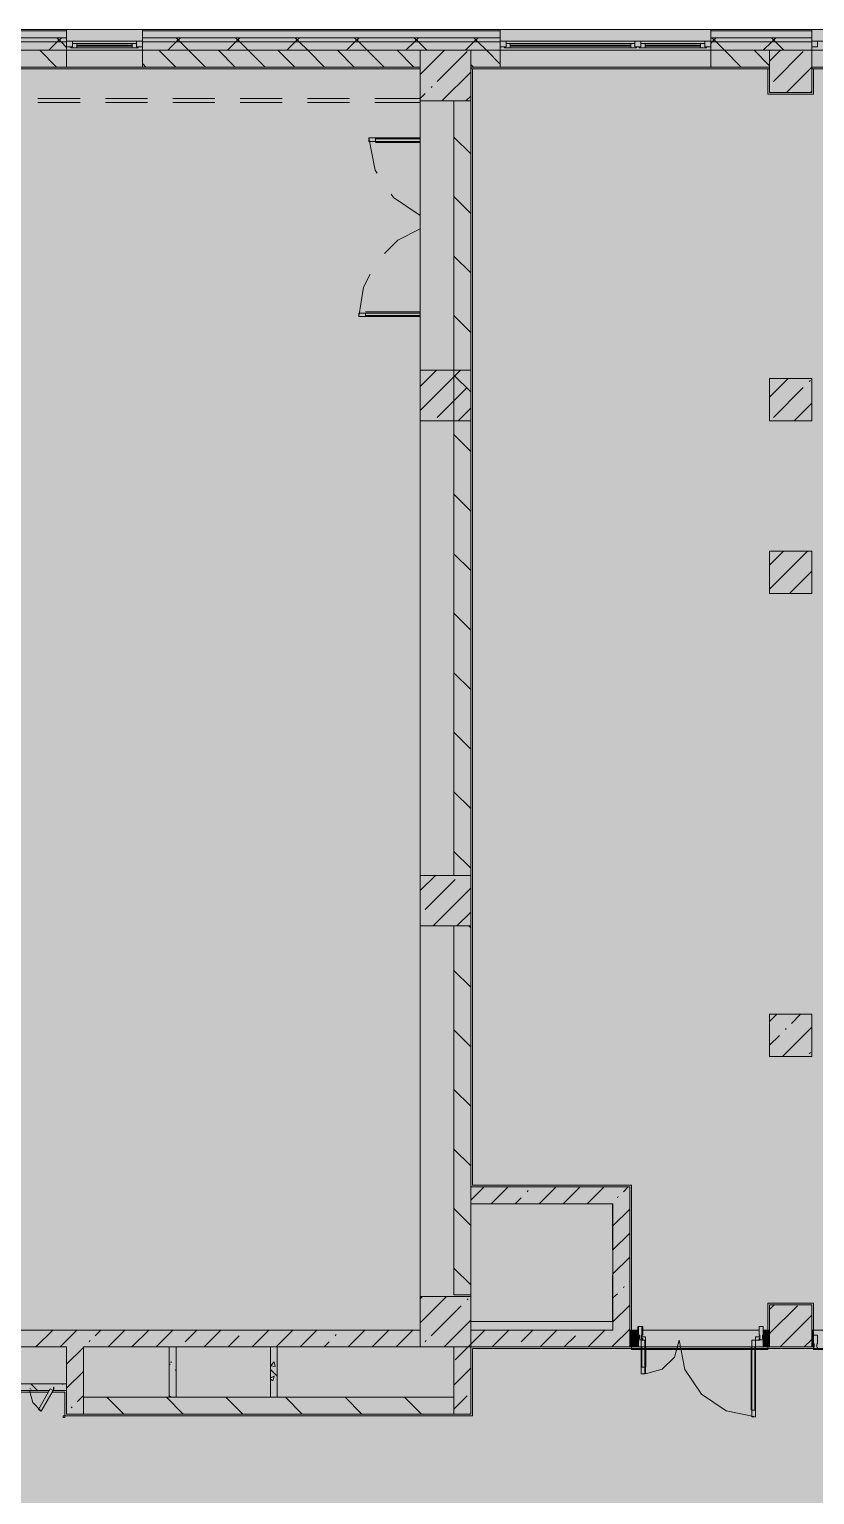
# Model space of a CAD drawing. Header units: millimetres. Extents: x -3817 to 677485, y -22715 to 103890.
# Drawn here: x 24435.6 to 24509, y -19525.6 to -19388.5 of the extents above; entities that cross this region are included whole.
import ezdxf

# ---------------------------------------------------------------- set-up
doc = ezdxf.new("R2010")
doc.units = ezdxf.units.MM
doc.layers.add('PDF _Геометрия', color=7, linetype='Continuous', true_color=0x1d1d1d)
doc.layers.add('PDF _Сплошная заливка', color=7, linetype='Continuous', true_color=0xffffff)

msp = doc.modelspace()

# ---------------------------------------------------------------- hatches: boundary and pattern name
at = {"layer": 'PDF _Сплошная заливка', "true_color": 0xd9d9d9, "transparency": 33554559}
for points in [[(24545.77, -19605.85), (24548.4, -19605.85), (24548.4, -19577.98), (24617.06, -19577.98), (24617.06, -19388.54), (24281.17, -19388.54), (24281.17, -19415.78), (24252.82, -19415.78), (24252.82, -19605.85), (24516.41, -19605.85)], [(24472.37, -19395.22), (24476.83, -19395.22), (24476.83, -19390.49), (24472.1, -19390.49), (24472.1, -19395.22)], [(24490.13, -19498.36), (24490.13, -19496.79), (24476.83, -19496.79), (24476.83, -19498.36), (24487.05, -19498.36)], [(24490.13, -19511.75), (24491.71, -19511.75), (24491.71, -19496.79), (24490.13, -19496.79), (24490.13, -19510.18)], [(24505.4, -19511.75), (24508.72, -19511.75), (24508.72, -19507.81), (24504.78, -19507.81), (24504.78, -19511.75)], [(24490.13, -19511.75), (24490.13, -19510.18), (24476.83, -19510.18), (24476.83, -19511.75), (24487.05, -19511.75)], [(24439.03, -19518.05), (24440.61, -19518.05), (24440.61, -19511.75), (24439.03, -19511.75), (24439.03, -19516.47)], [(24435.67, -19515.84), (24437.41, -19515.84), (24437.5, -19515.69), (24437.85, -19515.84), (24439.03, -19515.84), (24439.03, -19515.21), (24434.31, -19515.21), (24434.31, -19515.84), (24435.49, -19515.84)], [(24449.66, -19518.05), (24475.25, -19518.05), (24475.25, -19516.47), (24445.33, -19516.47), (24445.33, -19518.05)]]:
    msp.add_hatch(color=254, dxfattribs=at).paths.add_polyline_path(points)
h = msp.add_hatch(color=254, dxfattribs=at)
h.paths.add_polyline_path([(24616.64, -19389.71), (24617.06, -19389.71), (24617.06, -19389.31), (24583.83, -19389.31), (24583.83, -19389.71), (24615.51, -19389.71)], flags=0)
h.paths.add_polyline_path([(24552.34, -19389.71), (24559.42, -19389.71), (24559.42, -19389.31), (24552.34, -19389.31)], flags=0)
h.paths.add_polyline_path([(24499.27, -19389.71), (24508.72, -19389.71), (24508.72, -19389.31), (24499.27, -19389.31)], flags=0)
h.paths.add_polyline_path([(24525.25, -19389.71), (24535.8, -19389.71), (24535.8, -19389.31), (24525.25, -19389.31)], flags=0)
h.paths.add_polyline_path([(24472.37, -19389.71), (24479.58, -19389.71), (24479.58, -19389.31), (24446.12, -19389.31), (24446.12, -19389.71), (24457.69, -19389.71)], flags=0)
h.paths.add_polyline_path([(24370.53, -19389.71), (24382.34, -19389.71), (24382.34, -19389.31), (24370.53, -19389.31)], flags=0)
h.paths.add_polyline_path([(24428.32, -19389.71), (24439.03, -19389.71), (24439.03, -19389.31), (24422.5, -19389.31), (24422.5, -19389.71)], flags=0)
h.paths.add_polyline_path([(24406.75, -19389.71), (24415.41, -19389.71), (24415.41, -19389.31), (24406.75, -19389.31)], flags=0)
h.paths.add_polyline_path([(24282.35, -19389.71), (24302.03, -19389.71), (24302.03, -19389.31), (24282.35, -19389.31)], flags=0)
h.paths.add_polyline_path([(24342.19, -19389.71), (24350.85, -19389.71), (24350.85, -19389.31), (24342.19, -19389.31)], flags=0)
h.paths.add_polyline_path([(24326.44, -19389.71), (24335.1, -19389.71), (24335.1, -19389.31), (24326.44, -19389.31)], flags=0)
h = msp.add_hatch(color=254, dxfattribs=at)
h.paths.add_polyline_path([(24615.51, -19390.49), (24617.06, -19390.49), (24617.06, -19389.71), (24583.83, -19389.71), (24583.83, -19390.49), (24611.84, -19390.49)], flags=0)
h.paths.add_polyline_path([(24559.42, -19390.49), (24559.42, -19389.71), (24552.34, -19389.71), (24552.34, -19390.49)], flags=0)
h.paths.add_polyline_path([(24525.25, -19390.49), (24535.8, -19390.49), (24535.8, -19389.71), (24525.25, -19389.71)], flags=0)
h.paths.add_polyline_path([(24508.72, -19390.49), (24508.72, -19389.71), (24499.27, -19389.71), (24499.27, -19390.49)], flags=0)
h.paths.add_polyline_path([(24422.5, -19390.49), (24439.03, -19390.49), (24439.03, -19389.71), (24422.5, -19389.71)], flags=0)
h.paths.add_polyline_path([(24472.37, -19390.49), (24479.58, -19390.49), (24479.58, -19389.71), (24446.12, -19389.71), (24446.12, -19390.49), (24457.69, -19390.49)], flags=0)
h.paths.add_polyline_path([(24406.75, -19390.49), (24415.41, -19390.49), (24415.41, -19389.71), (24406.75, -19389.71)], flags=0)
h.paths.add_polyline_path([(24370.53, -19390.49), (24382.34, -19390.49), (24382.34, -19389.71), (24370.53, -19389.71)], flags=0)
h.paths.add_polyline_path([(24350.85, -19390.49), (24350.85, -19389.71), (24342.19, -19389.71), (24342.19, -19390.49)], flags=0)
h.paths.add_polyline_path([(24326.44, -19390.49), (24335.1, -19390.49), (24335.1, -19389.71), (24326.44, -19389.71)], flags=0)
h.paths.add_polyline_path([(24296.2, -19390.49), (24302.03, -19390.49), (24302.03, -19389.71), (24283.13, -19389.71), (24283.13, -19390.49), (24287.86, -19390.49)], flags=0)
h = msp.add_hatch(color=254, dxfattribs=at)
h.paths.add_polyline_path([(24586.19, -19392.07), (24586.19, -19390.49), (24583.83, -19390.49), (24583.83, -19392.07)], flags=0)
h.paths.add_polyline_path([(24555.49, -19392.07), (24555.49, -19390.49), (24552.34, -19390.49), (24552.34, -19392.07)], flags=0)
h.paths.add_polyline_path([(24614.15, -19392.07), (24614.15, -19390.49), (24590.13, -19390.49), (24590.13, -19392.07), (24611.84, -19392.07)], flags=0)
h.paths.add_polyline_path([(24530.21, -19392.07), (24530.21, -19390.49), (24525.25, -19390.49), (24525.25, -19392.07)], flags=0)
h.paths.add_polyline_path([(24479.58, -19392.07), (24479.58, -19390.49), (24476.83, -19390.49), (24476.83, -19392.07)], flags=0)
h.paths.add_polyline_path([(24472.1, -19392.07), (24472.1, -19390.49), (24446.12, -19390.49), (24446.12, -19392.07), (24457.69, -19392.07)], flags=0)
h.paths.add_polyline_path([(24535.8, -19392.07), (24535.8, -19390.49), (24534.15, -19390.49), (24534.15, -19392.07)], flags=0)
h.paths.add_polyline_path([(24499.27, -19392.07), (24504.78, -19392.07), (24504.78, -19390.49), (24499.27, -19390.49), (24499.27, -19390.66)], flags=0)
h.paths.add_polyline_path([(24422.5, -19392.07), (24424.66, -19392.07), (24424.66, -19390.51), (24429.39, -19390.51), (24429.39, -19392.07), (24439.03, -19392.07), (24439.03, -19390.49), (24422.5, -19390.49), (24422.5, -19390.66)], flags=0)
h.paths.add_polyline_path([(24406.75, -19392.07), (24415.41, -19392.07), (24415.41, -19390.49), (24406.75, -19390.49), (24406.75, -19390.66)], flags=0)
h.paths.add_polyline_path([(24370.53, -19392.07), (24377.62, -19392.07), (24377.62, -19390.49), (24370.53, -19390.49), (24370.53, -19390.66)], flags=0)
h.paths.add_polyline_path([(24350.85, -19392.07), (24350.85, -19390.49), (24342.19, -19390.49), (24342.19, -19392.07)], flags=0)
h.paths.add_polyline_path([(24326.44, -19392.07), (24330.38, -19392.07), (24330.38, -19390.49), (24326.44, -19390.49), (24326.44, -19390.66)], flags=0)
h.paths.add_polyline_path([(24287.86, -19392.07), (24302.03, -19392.07), (24302.03, -19390.49), (24287.86, -19390.49), (24287.86, -19390.66)], flags=0)
h = msp.add_hatch(color=254, dxfattribs=at)
h.paths.add_polyline_path([(24475.25, -19506.87), (24476.83, -19506.87), (24476.83, -19472.38), (24475.25, -19472.38), (24475.25, -19496.32)], flags=0)
h.paths.add_polyline_path([(24476.83, -19467.66), (24476.83, -19395.22), (24475.25, -19395.22), (24475.25, -19467.66)], flags=0)
h = msp.add_hatch(color=254, dxfattribs=at)
h.paths.add_polyline_path([(24440.61, -19511.75), (24472.1, -19511.75), (24472.1, -19510.18), (24429.59, -19510.18), (24429.59, -19511.75), (24439.28, -19511.75)], flags=0)
h.paths.add_polyline_path([(24410.53, -19511.75), (24424.86, -19511.75), (24424.86, -19510.18), (24382.34, -19510.18), (24382.34, -19511.75), (24409.9, -19511.75)], flags=0)

# ---------------------------------------------------------------- linework, layer by layer
at = {"layer": 'PDF _Геометрия', "color": 7, "lineweight": 9}
for points in [[(24685.88, -19388.53), (24583.83, -19388.53), (24559.42, -19388.53), (24552.34, -19388.53), (24535.8, -19388.53), (24525.25, -19388.53), (24508.72, -19388.53), (24499.27, -19388.53), (24479.58, -19388.53), (24446.12, -19388.53), (24439.03, -19388.53), (24422.5, -19388.53), (24415.41, -19388.53), (24406.75, -19388.53), (24382.34, -19388.53), (24370.53, -19388.53), (24350.85, -19388.53), (24342.19, -19388.53)], [(24436.67, -19388.53), (24431.95, -19388.53), (24436.67, -19388.53)], [(24467.38, -19388.53), (24465.02, -19388.53), (24467.38, -19388.53)], [(24488.64, -19388.53), (24486.28, -19388.53), (24488.64, -19388.53)]]:
    msp.add_lwpolyline(points, dxfattribs=at)
at = {"layer": 'PDF _Геометрия', "color": 8, "lineweight": 9, "true_color": 0x737373}
for points in [[(24422.5, -19390.49), (24439.03, -19390.49), (24439.03, -19388.54), (24439.03, -19390.49), (24446.12, -19390.49), (24446.12, -19388.54), (24446.12, -19390.49), (24439.03, -19390.49), (24439.03, -19392.07), (24429.39, -19392.07)], [(24422.5, -19390.49), (24439.03, -19390.49), (24446.12, -19390.49), (24479.58, -19390.49), (24479.58, -19388.54), (24479.58, -19390.49), (24499.27, -19390.49), (24499.27, -19388.54), (24499.27, -19390.49), (24479.58, -19390.49), (24479.58, -19392.07), (24476.83, -19392.07), (24476.83, -19390.49), (24479.58, -19390.49), (24499.27, -19390.49), (24508.72, -19390.49), (24508.72, -19388.54), (24508.72, -19390.49), (24525.25, -19390.49)], [(24525.25, -19392.07), (24508.72, -19392.07), (24508.72, -19390.49), (24525.25, -19390.49), (24535.8, -19390.49), (24535.8, -19388.54), (24535.8, -19390.49), (24552.34, -19390.49), (24552.34, -19388.54), (24552.34, -19390.49), (24535.8, -19390.49), (24535.8, -19392.07), (24534.15, -19392.07), (24534.15, -19390.49), (24535.8, -19390.49), (24552.34, -19390.49), (24559.42, -19390.49), (24559.42, -19388.54), (24559.42, -19390.49), (24583.83, -19390.49), (24583.83, -19388.54), (24583.83, -19390.49), (24559.42, -19390.49)], [(24439.03, -19388.68), (24422.5, -19388.68)], [(24439.03, -19389.31), (24422.5, -19389.31)], [(24439.03, -19389.71), (24422.5, -19389.71)], [(24437.37, -19390.49), (24438.15, -19389.71), (24438.55, -19389.31)], [(24439.03, -19390.22), (24438.53, -19389.71), (24438.13, -19389.31)], [(24446.12, -19389.63), (24439.03, -19389.63)], [(24439.98, -19390.26), (24439.98, -19389.86)], [(24445.18, -19390.26), (24445.18, -19389.86)], [(24479.58, -19388.68), (24446.12, -19388.68)], [(24479.58, -19389.31), (24446.12, -19389.31)], [(24479.58, -19389.71), (24446.12, -19389.71)], [(24448.5, -19390.49), (24449.29, -19389.71), (24449.68, -19389.31)], [(24452.02, -19392.07), (24450.45, -19390.49), (24449.66, -19389.71), (24449.27, -19389.31)], [(24454.07, -19390.49), (24454.86, -19389.71), (24455.25, -19389.31)], [(24457.59, -19392.07), (24456.02, -19390.49), (24455.23, -19389.71), (24454.84, -19389.31)], [(24459.64, -19390.49), (24460.42, -19389.71), (24460.82, -19389.31)], [(24463.16, -19392.07), (24461.58, -19390.49), (24460.8, -19389.71), (24460.4, -19389.31)], [(24465.2, -19390.49), (24465.99, -19389.71), (24466.39, -19389.31)], [(24468.73, -19392.07), (24467.15, -19390.49), (24466.36, -19389.71), (24465.97, -19389.31)], [(24470.77, -19390.49), (24471.56, -19389.71), (24471.95, -19389.31)], [(24472.72, -19390.49), (24471.93, -19389.71), (24471.54, -19389.31)], [(24476.34, -19390.49), (24477.13, -19389.71), (24477.52, -19389.31)], [(24479.58, -19391.79), (24478.29, -19390.49), (24477.5, -19389.71), (24477.11, -19389.31)], [(24499.27, -19389.63), (24479.58, -19389.63)], [(24480.53, -19390.26), (24480.53, -19389.86)], [(24491.79, -19390.26), (24491.79, -19389.86)], [(24493.13, -19390.26), (24493.13, -19389.86)], [(24498.32, -19390.26), (24498.32, -19389.86)], [(24508.72, -19388.68), (24499.27, -19388.68)], [(24499.27, -19389.84), (24499.4, -19389.71), (24499.79, -19389.31)], [(24508.72, -19389.31), (24499.27, -19389.31)], [(24508.72, -19389.71), (24499.27, -19389.71)], [(24502.13, -19392.07), (24500.56, -19390.49), (24499.77, -19389.71), (24499.38, -19389.31)], [(24504.18, -19390.49), (24504.97, -19389.71), (24505.36, -19389.31)], [(24506.12, -19390.49), (24505.34, -19389.71), (24504.94, -19389.31)], [(24525.25, -19389.63), (24508.72, -19389.63)], [(24438.1, -19392.07), (24436.53, -19390.49)], [(24439.03, -19390.18), (24439.59, -19390.18)], [(24445.73, -19390.26), (24439.43, -19390.26)], [(24439.98, -19390.02), (24445.18, -19390.02)], [(24445.18, -19390.1), (24439.98, -19390.1)], [(24445.57, -19390.18), (24446.12, -19390.18)], [(24449.24, -19392.07), (24447.66, -19390.49)], [(24454.81, -19392.07), (24453.23, -19390.49)], [(24460.37, -19392.07), (24458.8, -19390.49)], [(24465.94, -19392.07), (24464.37, -19390.49)], [(24471.51, -19392.07), (24469.94, -19390.49)], [(24472.1, -19392.75), (24474.36, -19390.49)], [(24472.1, -19390.51), (24472.12, -19390.49)], [(24473.7, -19393.41), (24476.5, -19390.6)], [(24479.58, -19390.18), (24480.14, -19390.18)], [(24492.34, -19390.26), (24479.98, -19390.26)], [(24480.53, -19390.02), (24491.79, -19390.02)], [(24491.79, -19390.1), (24480.53, -19390.1)], [(24492.18, -19390.18), (24492.73, -19390.18)], [(24498.87, -19390.26), (24492.58, -19390.26)], [(24493.13, -19390.02), (24498.32, -19390.02)], [(24498.32, -19390.1), (24493.13, -19390.1)], [(24498.72, -19390.18), (24499.27, -19390.18)], [(24504.78, -19391.93), (24503.34, -19390.49)], [(24504.78, -19391.51), (24505.79, -19390.49)], [(24505.13, -19393.41), (24507.93, -19390.6)], [(24508.72, -19390.18), (24509.27, -19390.18)], [(24525.25, -19390.49), (24508.72, -19390.49)], [(24433.92, -19392.23), (24429.75, -19392.23), (24471.95, -19392.23), (24472.1, -19392.23), (24429.39, -19392.23), (24429.74, -19392.23), (24429.39, -19392.23)], [(24440.22, -19392.23), (24436.28, -19392.23)], [(24446.12, -19392.07), (24439.03, -19392.07)], [(24446.52, -19392.23), (24442.58, -19392.23)], [(24446.46, -19392.07), (24446.12, -19391.73)], [(24452.82, -19392.23), (24448.88, -19392.23)], [(24459.12, -19392.23), (24455.18, -19392.23)], [(24465.42, -19392.23), (24461.48, -19392.23)], [(24471.95, -19392.23), (24467.78, -19392.23)], [(24474.13, -19395.22), (24476.83, -19392.52)], [(24477.08, -19392.07), (24476.83, -19391.82)], [(24504.78, -19392.23), (24476.99, -19392.23), (24476.99, -19392.23), (24476.83, -19392.23), (24476.83, -19392.07)], [(24499.27, -19392.07), (24479.58, -19392.07)], [(24499.35, -19392.07), (24499.27, -19391.99)], [(24506.35, -19394.43), (24508.72, -19392.06)], [(24530.05, -19392.23), (24530.21, -19392.23), (24508.88, -19392.23), (24508.87, -19392.23), (24508.72, -19392.23)], [(24473.14, -19393.97), (24473.23, -19393.87)], [(24436.36, -19394.99), (24440.3, -19394.99)], [(24440.3, -19395.38), (24436.36, -19395.38)], [(24442.66, -19394.99), (24446.6, -19394.99)], [(24446.6, -19395.38), (24442.66, -19395.38)], [(24448.96, -19394.99), (24452.9, -19394.99)], [(24452.9, -19395.38), (24448.96, -19395.38)], [(24455.26, -19394.99), (24459.19, -19394.99)], [(24459.19, -19395.38), (24455.26, -19395.38)], [(24461.56, -19394.99), (24465.49, -19394.99)], [(24465.49, -19395.38), (24461.56, -19395.38)], [(24467.86, -19394.99), (24472.1, -19394.99)], [(24472.1, -19395.38), (24467.86, -19395.38)], [(24472.1, -19395), (24472.58, -19394.53)], [(24475.25, -19472.38), (24475.25, -19506.87), (24476.83, -19506.87), (24476.83, -19395.22), (24475.25, -19395.22), (24475.25, -19467.66)], [(24476.37, -19395.22), (24476.83, -19394.77)], [(24508.59, -19394.43), (24508.72, -19394.31)], [(24476.83, -19400.17), (24475.25, -19398.6)], [(24476.83, -19405.74), (24475.25, -19404.16)], [(24476.83, -19411.31), (24475.25, -19409.73)], [(24476.83, -19416.87), (24475.25, -19415.3)], [(24472.1, -19424.18), (24475.87, -19420.41)], [(24472.1, -19421.94), (24473.63, -19420.41)], [(24476.83, -19422.44), (24475.25, -19420.87)], [(24504.78, -19422.94), (24506.52, -19421.2)], [(24508.49, -19421.47), (24508.59, -19421.37)], [(24473.7, -19424.84), (24476.5, -19422.03)], [(24505.13, -19424.84), (24507.93, -19422.03)], [(24475.64, -19425.14), (24476.83, -19423.95)], [(24507.07, -19425.14), (24508.72, -19423.49)], [(24476.83, -19428.01), (24475.25, -19426.43)], [(24476.83, -19433.58), (24475.25, -19432)], [(24476.83, -19439.14), (24475.25, -19437.57)], [(24504.78, -19440.9), (24508.33, -19437.34)], [(24504.78, -19438.65), (24506.09, -19437.34)], [(24506.64, -19441.28), (24508.72, -19439.21)], [(24476.83, -19444.71), (24475.25, -19443.14)], [(24476.83, -19450.28), (24475.25, -19448.7)], [(24476.83, -19455.85), (24475.25, -19454.27)], [(24476.83, -19461.41), (24475.25, -19459.84)], [(24476.83, -19466.98), (24475.25, -19465.41)], [(24472.1, -19469.08), (24473.53, -19467.66)], [(24472.58, -19470.86), (24475.38, -19468.05)], [(24473.3, -19472.38), (24476.83, -19468.85)], [(24472.1, -19471.33), (24472.11, -19471.33)], [(24475.54, -19472.38), (24476.83, -19471.09)], [(24476.83, -19472.55), (24476.66, -19472.38)], [(24476.83, -19478.12), (24475.25, -19476.54)], [(24504.78, -19481.31), (24505.44, -19480.65)], [(24506.81, -19481.52), (24507.68, -19480.65)], [(24476.83, -19483.69), (24475.25, -19482.11)], [(24504.78, -19483.55), (24505.69, -19482.64)], [(24505.99, -19484.59), (24508.72, -19481.86)], [(24506.25, -19482.08), (24506.34, -19481.99)], [(24508.49, -19484.33), (24508.59, -19484.23)], [(24476.83, -19489.25), (24475.25, -19487.68)], [(24476.83, -19494.82), (24475.25, -19493.25)], [(24476.83, -19498.03), (24478.07, -19496.79)], [(24491.71, -19510.18), (24491.71, -19511.75), (24492.53, -19511.75), (24492.53, -19510.18), (24491.71, -19510.18), (24491.71, -19496.79), (24490.13, -19496.79), (24476.83, -19496.79), (24476.83, -19498.36), (24490.13, -19498.36)], [(24478.74, -19498.36), (24480.32, -19496.79)], [(24483.23, -19498.36), (24484.81, -19496.79)], [(24485.48, -19498.36), (24487.05, -19496.79)], [(24487.72, -19498.36), (24489.3, -19496.79)], [(24491.1, -19497.24), (24491.54, -19496.79)], [(24480.99, -19498.36), (24481.56, -19497.8)], [(24482.12, -19497.24), (24482.21, -19497.14)], [(24490.54, -19497.8), (24490.63, -19497.7)], [(24476.83, -19500.39), (24475.25, -19498.81)], [(24479.15, -19498.36), (24476.83, -19498.36), (24476.83, -19501.51)], [(24476.83, -19510.18), (24490.13, -19510.18), (24490.13, -19498.36), (24487.81, -19498.36)], [(24485.45, -19498.36), (24481.51, -19498.36)], [(24489.97, -19498.36), (24489.97, -19498.36)], [(24490.1, -19502.7), (24490.1, -19498.36)], [(24490.13, -19500.44), (24491.71, -19498.87)], [(24490.13, -19502.69), (24491.71, -19501.11)], [(24490.13, -19504.93), (24491.71, -19503.36)], [(24476.83, -19505.96), (24475.25, -19504.38)], [(24476.83, -19503.88), (24476.83, -19507.03)], [(24490.1, -19509.39), (24490.1, -19505.06)], [(24491.1, -19506.22), (24491.19, -19506.12)], [(24491.66, -19505.65), (24491.71, -19505.6)], [(24472.1, -19509.49), (24474.57, -19507.03)], [(24472.1, -19507.25), (24472.33, -19507.03)], [(24476.5, -19507.34), (24476.6, -19507.25)], [(24490.13, -19507.18), (24490.54, -19506.78)], [(24504.78, -19508.25), (24505.21, -19507.81)], [(24473.14, -19510.71), (24475.94, -19507.9)], [(24490.13, -19509.42), (24491.71, -19507.85)], [(24504.78, -19510.49), (24507.37, -19507.9)], [(24505.77, -19511.75), (24508.72, -19508.8)], [(24458.72, -19511.75), (24472.1, -19511.75), (24472.1, -19510.18), (24429.59, -19510.18), (24433.92, -19510.18)], [(24436.17, -19511.75), (24437.75, -19510.18)], [(24436.28, -19510.18), (24440.22, -19510.18)], [(24438.42, -19511.75), (24439.99, -19510.18)], [(24441.71, -19510.71), (24442.24, -19510.18)], [(24442.58, -19510.18), (24446.51, -19510.18)], [(24442.91, -19511.75), (24444.48, -19510.18)], [(24445.15, -19511.75), (24446.73, -19510.18)], [(24447.4, -19511.75), (24448.97, -19510.18)], [(24448.88, -19510.18), (24452.81, -19510.18)], [(24450.13, -19511.27), (24451.22, -19510.18)], [(24451.89, -19511.75), (24453.46, -19510.18)], [(24455.18, -19510.18), (24459.11, -19510.18)], [(24456.38, -19511.75), (24457.95, -19510.18)], [(24458.62, -19511.75), (24460.2, -19510.18)], [(24460.87, -19511.75), (24462.44, -19510.18)], [(24461.47, -19510.18), (24465.41, -19510.18)], [(24465.36, -19511.75), (24466.93, -19510.18)], [(24467.6, -19511.75), (24469.18, -19510.18)], [(24467.77, -19510.18), (24472.1, -19510.18)], [(24469.85, -19511.75), (24471.42, -19510.18)], [(24474.34, -19511.75), (24476.83, -19509.26)], [(24475.38, -19512.95), (24476.58, -19511.75), (24476.83, -19511.5), (24478.16, -19510.18)], [(24478.83, -19511.75), (24480.4, -19510.18)], [(24481.56, -19511.27), (24482.65, -19510.18)], [(24483.32, -19511.75), (24484.89, -19510.18)], [(24487.81, -19511.75), (24489.38, -19510.18)], [(24490.05, -19511.75), (24490.13, -19511.67), (24491.71, -19510.09)], [(24492.53, -19510.52), (24492.18, -19510.18)], [(24492.92, -19510.18), (24503.79, -19510.18)], [(24508.87, -19510.67), (24508.87, -19510.18), (24530.05, -19510.18), (24530.05, -19510.67)], [(24437.85, -19515.84), (24439.03, -19515.84), (24439.03, -19516.47), (24439.03, -19518.05), (24440.61, -19518.05), (24445.33, -19518.05), (24475.25, -19518.05), (24476.83, -19518.05), (24476.83, -19516.47), (24476.83, -19511.75), (24490.13, -19511.75), (24491.71, -19511.75)], [(24439.03, -19513.38), (24440.58, -19511.83)], [(24441.15, -19511.27), (24441.24, -19511.17)], [(24449.27, -19511.75), (24448.64, -19511.75)], [(24449.64, -19511.75), (24449.66, -19511.74)], [(24454.13, -19511.75), (24455.18, -19510.71)], [(24475.25, -19511.75), (24475.25, -19516.47), (24458.72, -19516.47), (24458.72, -19511.75), (24458.09, -19511.75)], [(24463.11, -19511.75), (24463.6, -19511.27)], [(24464.16, -19510.71), (24464.25, -19510.61)], [(24472.58, -19511.27), (24472.67, -19511.17)], [(24481.07, -19511.75), (24481.09, -19511.74)], [(24485.56, -19511.75), (24486.61, -19510.71)], [(24504.18, -19510.65), (24504.18, -19511.75), (24492.53, -19511.75), (24492.53, -19511.1)], [(24504.78, -19511.64), (24504.18, -19511.04)], [(24508.01, -19511.75), (24508.72, -19511.05)], [(24508.87, -19511.75), (24508.87, -19511.46)], [(24439.03, -19515.62), (24440.61, -19514.05)], [(24475.25, -19515.32), (24476.83, -19513.75)], [(24434.31, -19515.21), (24434.31, -19515.84), (24435.49, -19515.84), (24437.41, -19515.84)], [(24439.03, -19515.84), (24439.03, -19515.21)], [(24439.46, -19517.44), (24439.55, -19517.35)], [(24440.02, -19516.88), (24440.61, -19516.29)], [(24440.61, -19518.05), (24440.61, -19516.47)], [(24444.38, -19518.05), (24442.81, -19516.47)], [(24449.95, -19518.05), (24448.37, -19516.47)], [(24448.64, -19516.47), (24449.27, -19516.47)], [(24455.52, -19518.05), (24453.94, -19516.47)], [(24458.09, -19516.47), (24458.72, -19516.47)], [(24461.08, -19518.05), (24459.51, -19516.47)], [(24466.65, -19518.05), (24465.08, -19516.47)], [(24472.22, -19518.05), (24470.64, -19516.47)], [(24475.25, -19517.57), (24476.5, -19516.32)], [(24475.25, -19516.47), (24475.25, -19518.05)]]:
    msp.add_lwpolyline(points, dxfattribs=at)
at = {"layer": 'PDF _Геометрия', "color": 7, "lineweight": 9}
for points in [[(24442.97, -19388.53), (24439.03, -19388.53)], [(24449.27, -19388.53), (24445.33, -19388.53)], [(24456.36, -19388.53), (24451.63, -19388.53)], [(24472.1, -19388.53), (24469.74, -19388.53)], [(24493.36, -19388.53), (24491, -19388.53)]]:
    msp.add_lwpolyline(points, close=True, dxfattribs=at)
at = {"layer": 'PDF _Геометрия', "color": 8, "lineweight": 9, "true_color": 0x737373}
for points in [[(24439.59, -19389.63), (24439.59, -19390.18), (24439.03, -19390.18), (24439.03, -19389.63)], [(24439.43, -19390.26), (24445.73, -19390.26), (24445.73, -19390.18), (24445.57, -19390.18), (24445.57, -19389.86), (24439.59, -19389.86), (24439.59, -19390.18), (24439.43, -19390.18)], [(24446.12, -19389.63), (24446.12, -19390.18), (24445.57, -19390.18), (24445.57, -19389.63)], [(24480.14, -19389.63), (24480.14, -19390.18), (24479.58, -19390.18), (24479.58, -19389.63)], [(24479.98, -19390.26), (24492.34, -19390.26), (24492.34, -19390.18), (24492.18, -19390.18), (24492.18, -19389.86), (24480.14, -19389.86), (24480.14, -19390.18), (24479.98, -19390.18)], [(24492.73, -19389.63), (24492.73, -19390.18), (24492.18, -19390.18), (24492.18, -19389.63)], [(24492.58, -19390.26), (24498.87, -19390.26), (24498.87, -19390.18), (24498.72, -19390.18), (24498.72, -19389.86), (24492.73, -19389.86), (24492.73, -19390.18), (24492.58, -19390.18)], [(24499.27, -19389.63), (24499.27, -19390.18), (24498.72, -19390.18), (24498.72, -19389.63)], [(24509.27, -19389.63), (24509.27, -19390.18), (24508.72, -19390.18), (24508.72, -19389.63)], [(24472.1, -19390.49), (24446.12, -19390.49), (24446.12, -19392.07), (24472.1, -19392.07)], [(24476.83, -19395.22), (24476.83, -19392.07), (24476.83, -19390.49), (24472.1, -19390.49), (24472.1, -19392.07), (24472.1, -19395.22), (24475.25, -19395.22)], [(24504.78, -19390.49), (24499.27, -19390.49), (24499.27, -19392.07), (24504.78, -19392.07)], [(24508.72, -19394.43), (24508.72, -19390.49), (24504.78, -19390.49), (24504.78, -19392.07), (24504.78, -19394.43)], [(24476.83, -19425.14), (24476.83, -19420.41), (24472.1, -19420.41), (24472.1, -19425.14)], [(24508.72, -19421.2), (24504.78, -19421.2), (24504.78, -19425.14), (24508.72, -19425.14)], [(24508.72, -19437.34), (24504.78, -19437.34), (24504.78, -19441.28), (24508.72, -19441.28)], [(24476.83, -19467.66), (24472.1, -19467.66), (24472.1, -19472.38), (24476.83, -19472.38)], [(24508.72, -19480.65), (24504.78, -19480.65), (24504.78, -19484.59), (24508.72, -19484.59)], [(24476.83, -19507.03), (24472.1, -19507.03), (24472.1, -19511.75), (24476.83, -19511.75)], [(24508.72, -19511.75), (24508.72, -19510.18), (24508.72, -19507.81), (24504.78, -19507.81), (24504.78, -19510.18), (24504.78, -19511.75)], [(24492.53, -19510.65), (24492.53, -19510.96), (24492.45, -19510.96), (24492.45, -19511.1), (24492.84, -19511.1), (24492.84, -19510.96), (24492.76, -19510.96), (24492.76, -19510.65), (24492.84, -19510.65), (24492.84, -19509.86), (24492.45, -19509.86), (24492.45, -19510.65)], [(24492.61, -19510.65), (24492.61, -19510.96), (24492.53, -19510.96), (24492.53, -19511.1), (24492.92, -19511.1), (24492.92, -19510.96), (24492.84, -19510.96), (24492.84, -19510.65), (24492.92, -19510.65), (24492.92, -19509.86), (24492.53, -19509.86), (24492.53, -19510.65)], [(24503.87, -19510.96), (24503.79, -19510.96), (24503.79, -19511.1), (24504.18, -19511.1), (24504.18, -19510.96), (24504.1, -19510.96), (24504.1, -19510.65), (24504.18, -19510.65), (24504.18, -19509.86), (24503.79, -19509.86), (24503.79, -19510.65), (24503.87, -19510.65)], [(24504.78, -19510.18), (24504.18, -19510.18), (24504.18, -19511.75), (24504.78, -19511.75)], [(24508.72, -19511.75), (24508.87, -19511.75), (24508.87, -19510.18), (24508.72, -19510.18)], [(24439.03, -19511.75), (24439.03, -19515.21), (24437.85, -19515.21), (24435.49, -19515.21), (24434.31, -19515.21), (24434.31, -19511.75)], [(24448.64, -19516.47), (24445.33, -19516.47), (24440.61, -19516.47), (24440.61, -19511.75), (24448.64, -19511.75)], [(24449.27, -19511.75), (24458.09, -19511.75), (24458.09, -19516.47), (24449.27, -19516.47)], [(24508.95, -19511.46), (24508.95, -19511.77), (24508.87, -19511.77), (24508.87, -19511.91), (24509.27, -19511.91), (24509.27, -19511.77), (24509.19, -19511.77), (24509.19, -19511.46), (24509.27, -19511.46), (24509.27, -19510.67), (24508.87, -19510.67), (24508.87, -19511.46)], [(24438.87, -19518.36), (24438.87, -19518.21), (24438.71, -19518.21), (24438.71, -19518.36), (24438.87, -19518.36), (24438.71, -19518.36), (24438.71, -19518.21), (24438.87, -19518.21)]]:
    msp.add_lwpolyline(points, close=True, dxfattribs=at)
at = {"layer": 'PDF _Геометрия', "color": 9, "lineweight": 9, "true_color": 0xb7b7b7}
for points in [[(24530.05, -19392.23), (24508.87, -19392.23), (24508.87, -19394.59), (24504.62, -19394.59), (24504.62, -19392.23), (24476.99, -19392.23), (24476.99, -19496.63), (24491.87, -19496.63), (24491.87, -19510.18), (24491.87, -19496.63), (24476.99, -19496.63), (24476.99, -19392.23)], [(24504.62, -19392.23), (24504.62, -19394.59), (24508.87, -19394.59), (24508.87, -19392.23)], [(24472.1, -19398.69), (24467.3, -19398.69), (24467.9, -19401.71), (24468.08, -19401.97)], [(24467.93, -19398.69), (24467.93, -19399.01)], [(24467.93, -19398.77), (24472.1, -19398.77)], [(24467.93, -19399.12), (24472.1, -19399.12)], [(24469.39, -19403.94), (24469.61, -19404.26), (24472.1, -19405.93)], [(24468.75, -19409.5), (24470, -19408.25), (24472.1, -19407.18)], [(24472.1, -19415.38), (24466.37, -19415.38), (24466.8, -19412.65), (24467.42, -19411.42)], [(24467, -19414.95), (24472.1, -19414.95)], [(24467, -19415.38), (24467, -19415.06)], [(24467, -19415.3), (24472.1, -19415.3)], [(24508.87, -19510.18), (24508.87, -19507.66), (24504.62, -19507.66), (24504.62, -19510.18), (24504.62, -19507.66), (24508.87, -19507.66), (24508.87, -19510.67)], [(24518.36, -19511.91), (24476.99, -19511.91), (24476.99, -19518.21), (24438.87, -19518.21), (24438.87, -19516), (24437.68, -19516), (24438.87, -19516), (24438.87, -19518.21), (24476.99, -19518.21), (24476.99, -19511.91), (24491.87, -19511.91), (24491.87, -19511.75), (24491.87, -19512), (24504.62, -19512), (24504.62, -19511.75), (24504.62, -19511.91), (24508.87, -19511.91), (24508.87, -19511.75)], [(24492.84, -19510.81), (24493.16, -19510.81), (24493.16, -19511.12), (24492.76, -19511.12)], [(24492.76, -19511.75), (24493.12, -19511.75)], [(24492.84, -19513.64), (24492.84, -19511.75)], [(24503.47, -19511.12), (24503.47, -19518.29), (24500.73, -19517.74), (24498.41, -19516.19), (24496.85, -19513.86), (24496.31, -19511.12), (24495.89, -19512.7), (24494.73, -19513.85), (24493.16, -19514.27), (24493.16, -19511.12)], [(24493.19, -19513.64), (24493.19, -19511.75)], [(24503.05, -19517.66), (24503.05, -19511.75)], [(24503.47, -19511.75), (24503.12, -19511.75)], [(24503.39, -19517.66), (24503.39, -19511.75)], [(24503.87, -19511.12), (24503.47, -19511.12), (24503.47, -19510.81), (24503.87, -19510.81)], [(24508.87, -19511.46), (24508.87, -19512), (24530.05, -19512), (24530.05, -19511.46)], [(24492.76, -19513.64), (24493.12, -19513.64)], [(24435.57, -19515.84), (24435.87, -19516.95), (24436.67, -19517.75)], [(24503.47, -19517.66), (24503.12, -19517.66)]]:
    msp.add_lwpolyline(points, dxfattribs=at)
for points in [[(24429.59, -19510.18), (24472.1, -19510.18), (24472.1, -19507.03), (24472.1, -19472.38), (24472.1, -19467.66), (24472.1, -19425.14), (24472.1, -19420.41), (24472.1, -19395.22), (24472.1, -19510.18)], [(24472.1, -19399.01), (24467.3, -19399.01), (24467.3, -19398.69), (24472.1, -19398.69), (24467.3, -19398.69), (24467.3, -19399.01)], [(24472.1, -19415.38), (24466.37, -19415.38), (24466.37, -19415.06), (24472.1, -19415.06), (24466.37, -19415.06), (24466.37, -19415.38)], [(24476.83, -19498.36), (24490.13, -19498.36), (24476.83, -19498.36), (24476.83, -19507.03), (24476.83, -19509.39), (24490.13, -19509.39), (24490.13, -19505.13), (24490.13, -19509.39), (24476.83, -19509.39)], [(24493.16, -19511.12), (24493.16, -19510.81), (24492.84, -19510.81), (24493.16, -19510.81), (24493.16, -19511.12), (24492.76, -19511.12)], [(24492.76, -19511.12), (24493.16, -19511.12), (24493.16, -19510.81), (24492.76, -19510.81)], [(24493.12, -19511.12), (24492.76, -19511.12), (24492.76, -19514.27), (24493.12, -19514.27), (24493.12, -19511.12), (24492.76, -19511.12), (24492.76, -19514.27), (24493.12, -19514.27)], [(24503.12, -19511.12), (24503.47, -19511.12), (24503.47, -19518.29), (24503.12, -19518.29), (24503.12, -19511.12), (24503.12, -19518.29), (24503.47, -19518.29), (24503.47, -19511.12)], [(24503.47, -19511.12), (24503.47, -19510.81), (24503.87, -19510.81), (24503.47, -19510.81), (24503.47, -19511.12), (24503.87, -19511.12)], [(24503.47, -19511.12), (24503.87, -19511.12), (24503.87, -19510.81), (24503.47, -19510.81)], [(24432.57, -19518.21), (24434.47, -19518.21), (24434.47, -19516), (24437.32, -19516), (24434.47, -19516), (24434.47, -19518.21)], [(24436.67, -19517.75), (24437.77, -19515.84), (24437.5, -19515.69), (24436.4, -19517.6)], [(24437.81, -19515.53), (24437.81, -19515.84), (24437.85, -19515.84), (24437.85, -19515.53)]]:
    msp.add_lwpolyline(points, close=True, dxfattribs=at)
at = {"layer": 'PDF _Геометрия', "color": 253, "lineweight": 9, "true_color": 0xa3a3a3}
for points in [[(24448.74, -19513.18), (24448.87, -19513.17)], [(24458.53, -19513.58), (24458.11, -19513.54), (24458.45, -19513.14)], [(24458.53, -19513.58), (24458.45, -19513.14)], [(24448.71, -19513.39), (24448.64, -19513.33)], [(24449.27, -19513.96), (24449.2, -19513.89)], [(24458.72, -19514.5), (24458.09, -19513.87)], [(24458.09, -19514.64), (24458.46, -19514.5)], [(24458.32, -19514.92), (24458.46, -19514.5)], [(24435.61, -19515.64), (24435.72, -19515.71)], [(24436.31, -19515.84), (24435.68, -19515.21)], [(24438.71, -19515.28), (24438.65, -19515.21)], [(24458.09, -19514.77), (24458.32, -19514.92)], [(24448.82, -19516.47), (24448.64, -19516.3)]]:
    msp.add_lwpolyline(points, dxfattribs=at)
at = {"layer": 'PDF _Сплошная заливка', "color": 254, "lineweight": 35, "true_color": 0xd9d9d9, "transparency": 33554559}
for points in [[(24508.72, -19394.43), (24508.72, -19390.49), (24504.78, -19394.43), (24504.78, -19390.49)], [(24476.83, -19425.14), (24476.83, -19420.41), (24472.1, -19425.14), (24472.1, -19420.41)], [(24508.72, -19425.14), (24508.72, -19421.2), (24504.78, -19425.14), (24504.78, -19421.2)], [(24508.72, -19441.28), (24508.72, -19437.34), (24504.78, -19441.28), (24504.78, -19437.34)], [(24476.83, -19472.38), (24476.83, -19467.66), (24472.1, -19472.38), (24472.1, -19467.66)], [(24508.72, -19484.59), (24508.72, -19480.65), (24504.78, -19484.59), (24504.78, -19480.65)], [(24476.83, -19511.75), (24476.83, -19507.03), (24472.1, -19511.75), (24472.1, -19507.03)], [(24492.53, -19511.75), (24492.53, -19510.18), (24491.71, -19511.75), (24491.71, -19510.18)], [(24504.18, -19511.75), (24504.78, -19511.75), (24504.18, -19510.18), (24504.78, -19510.18)], [(24508.87, -19511.75), (24508.87, -19510.18), (24508.72, -19511.75), (24508.72, -19510.18)], [(24449.27, -19516.47), (24449.27, -19511.75), (24448.64, -19516.47), (24448.64, -19511.75)], [(24458.72, -19516.47), (24458.72, -19511.75), (24458.09, -19516.47), (24458.09, -19511.75)], [(24476.83, -19518.05), (24476.83, -19511.75), (24475.25, -19518.05), (24475.25, -19511.75)], [(24440.61, -19518.05), (24445.33, -19518.05), (24440.61, -19516.47), (24445.33, -19516.47)]]:
    msp.add_solid(points, dxfattribs=at)
at = {"layer": 'PDF _Сплошная заливка', "color": 254, "lineweight": 35, "true_color": 0xcdcdcd, "transparency": 33554559}
for points in [[(24472.1, -19399.01), (24472.1, -19398.69), (24467.3, -19399.01), (24467.3, -19398.69)], [(24472.1, -19415.38), (24472.1, -19415.06), (24466.37, -19415.38), (24466.37, -19415.06)], [(24493.12, -19514.27), (24493.12, -19511.12), (24492.76, -19514.27), (24492.76, -19511.12)], [(24503.47, -19518.29), (24503.47, -19511.12), (24503.12, -19518.29), (24503.12, -19511.12)], [(24436.67, -19517.75), (24437.77, -19515.84), (24436.4, -19517.6), (24437.5, -19515.69)]]:
    msp.add_solid(points, dxfattribs=at)

doc.saveas('drawing.dxf')
